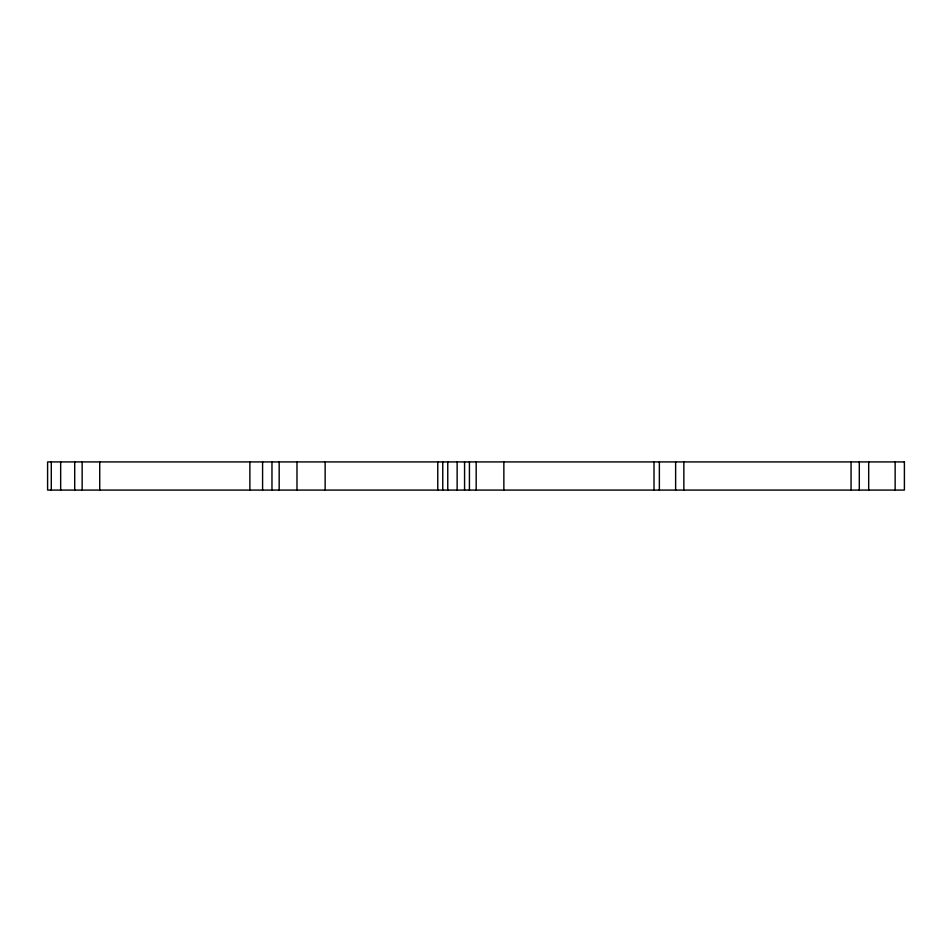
<?xml version="1.0" encoding="UTF-8"?>
<svg xmlns="http://www.w3.org/2000/svg" width="952" height="952" viewBox="0 0 952 952"><rect width="100%" height="100%" fill="white"/><g stroke="black" fill="none" stroke-linecap="round" stroke-linejoin="round"><path stroke-width="1.43" d="M895.142 461.922L895.142 490.078M868.688 461.922L868.688 490.078M859.299 461.922L859.299 490.078M851.064 461.922L851.064 490.078M683.857 461.922L683.857 490.078M675.634 461.922L675.634 490.078M659.367 461.922L659.367 490.078M654.012 461.922L654.012 490.078M503.858 461.922L503.858 490.078M476.178 461.922L476.178 490.078M469.431 461.922L469.431 490.078M464.576 461.922L464.576 490.078M457.138 461.922L457.138 490.078M447.761 461.922L447.761 490.078M442.763 461.922L442.763 490.078M437.765 461.922L437.765 490.078M325.144 461.922L325.144 490.078M296.988 461.922L296.988 490.078M279.174 461.922L279.174 490.078M271.974 461.922L271.974 490.078M262.585 461.922L262.585 490.078M249.876 461.922L249.876 490.078M99.722 461.922L99.722 490.078M82.158 461.922L82.158 490.078M74.708 461.922L74.708 490.078M60.666 461.922L60.666 490.078M51.289 461.922L51.289 490.078M904.4 461.922L47.6 461.922L47.6 490.078L904.4 490.078L904.4 461.922"/></g></svg>
